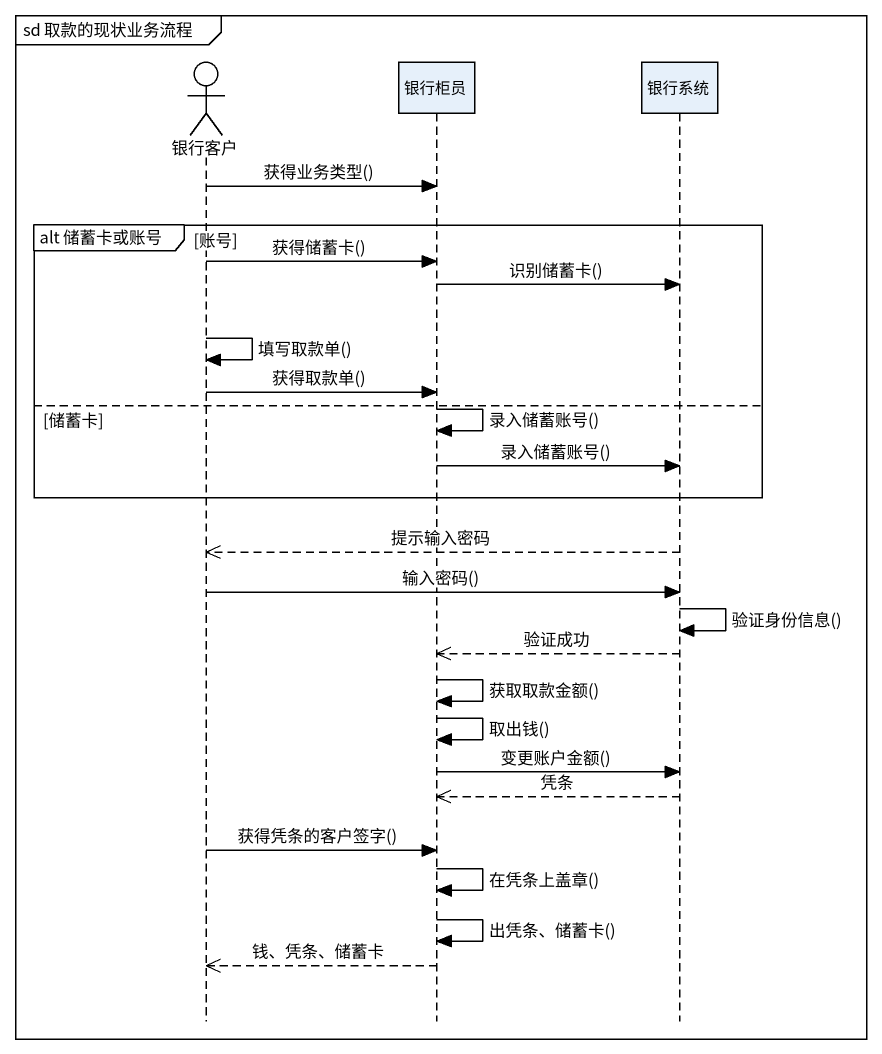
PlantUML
@startuml
mainframe sd 取款的现状业务流程
hide footbox
actor 银行客户
participant 银行柜员
participant 银行系统

银行客户 -> 银行柜员 : 获得业务类型()
group alt 储蓄卡或账号 [账号]
  银行客户 -> 银行柜员 : 获得储蓄卡()
  银行柜员 -> 银行系统 : 识别储蓄卡()
  银行客户 -> 银行客户 : 填写取款单()
  银行客户 -> 银行柜员 : 获得取款单()
else 储蓄卡
  银行柜员 -> 银行柜员 : 录入储蓄账号()
  银行柜员 -> 银行系统 : 录入储蓄账号()
end
银行系统 -->> 银行客户 : 提示输入密码
银行客户 -> 银行系统 : 输入密码()
银行系统 -> 银行系统 : 验证身份信息()
银行系统 -->> 银行柜员 : 验证成功
银行柜员 -> 银行柜员 : 获取取款金额()
银行柜员 -> 银行柜员 : 取出钱()
银行柜员 -> 银行系统 : 变更账户金额()
银行系统 -->> 银行柜员 : 凭条
银行客户 -> 银行柜员 : 获得凭条的客户签字()
银行柜员 -> 银行柜员 : 在凭条上盖章()
银行柜员 -> 银行柜员 : 出凭条、储蓄卡()
银行柜员 -->> 银行客户 : 钱、凭条、储蓄卡
@enduml
